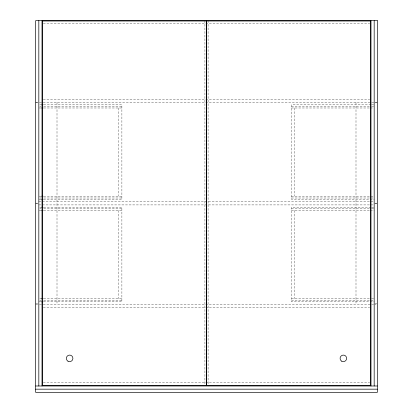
<?xml version="1.0" encoding="UTF-8"?>
<svg xmlns="http://www.w3.org/2000/svg" width="413" height="413" viewBox="0 0 413 413"><rect width="100%" height="100%" fill="white"/><g stroke="black" fill="none" stroke-linecap="round" stroke-linejoin="round"><path stroke-width="0.31" stroke-dasharray="2.06 1.55" d="M43.298 23.83L369.702 23.83M43.293 99.259L369.707 99.259M35.647 102.445L38.192 102.445M39.452 102.445L42.585 102.445M43.215 102.445L377.353 102.445M35.647 102.806L38.192 102.806M374.808 102.806L377.353 102.806M39.829 104.804L41.114 104.804M43.675 104.804L121.892 104.804L121.892 199.365L43.675 199.365M370.967 104.804L291.475 104.804L291.475 199.365L374.173 199.365M371.607 104.804L374.173 104.804M39.829 106.167L41.114 106.167M43.675 106.167L121.892 106.167M291.475 106.167L370.967 106.167M371.607 106.167L374.173 106.167M39.189 107.984L41.114 107.984M43.675 107.984L121.892 107.984M291.475 107.984L369.687 107.984M370.327 107.984L373.538 107.984M39.189 196.185L41.114 196.185M43.675 196.185L121.892 196.185M291.475 196.185L374.173 196.185M39.829 198.003L41.114 198.003M43.675 198.003L121.892 198.003M291.475 198.003L374.173 198.003M39.189 199.365L41.114 199.365M38.827 201.73L374.173 201.73M35.647 203.139L38.192 203.139M374.808 203.139L377.353 203.139M35.647 203.501L38.192 203.501M374.808 203.501L377.353 203.501M38.827 204.91L374.173 204.91M39.829 207.274L41.114 207.274M43.675 207.274L121.892 207.274L121.892 301.836L43.675 301.836M370.967 207.274L291.475 207.274L291.475 301.836L374.173 301.836M371.607 207.274L374.173 207.274M39.829 208.637L41.114 208.637M43.675 208.637L121.892 208.637M291.475 208.637L370.967 208.637M371.607 208.637L374.173 208.637M39.189 210.454L42.369 210.454M43.675 210.454L121.892 210.454M291.475 210.454L369.687 210.454M370.327 210.454L374.173 210.454M39.824 298.651L42.369 298.651M43.675 298.651L121.892 298.651M291.475 298.651L370.967 298.651M371.607 298.651L374.173 298.651M39.829 300.468L41.114 300.468M43.675 300.468L121.892 300.468M291.475 300.468L374.173 300.468M39.189 301.836L41.114 301.836M35.647 303.834L38.192 303.834M374.808 303.834L377.353 303.834M35.647 304.195L38.192 304.195M39.452 304.195L42.585 304.195M43.215 304.195L373.548 304.195M374.808 304.195L376.083 304.195M43.293 307.375L369.707 307.375M43.298 382.81L369.702 382.81M355.996 102.445L355.996 304.195M294.655 107.984L294.655 196.185M294.655 210.454L294.655 298.651M208.09 20.65L208.09 385.99M204.91 20.65L204.91 384.715M118.712 107.984L118.712 196.185M118.712 210.454L118.712 298.651M57.004 102.445L57.004 304.195"/><path stroke-width="0.62" d="M41.754 104.804L43.035 104.804M41.754 107.984L43.035 107.984M41.754 196.185L43.035 196.185M41.754 199.365L43.035 199.365M41.754 207.274L43.035 207.274M41.754 210.454L43.035 210.454M41.754 298.651L43.035 298.651M41.754 301.836L43.035 301.836M35.647 385.99L377.353 385.99M35.647 389.17L377.353 389.17M374.173 20.65L374.173 385.99M370.993 20.65L370.993 385.99M42.007 20.65L42.007 385.99M38.827 20.65L38.827 385.99M377.353 20.65L35.647 20.65L35.647 392.35L377.353 392.35L377.353 20.65M206.319 21.011L42.369 21.011L42.369 385.623L206.319 385.623L206.319 21.011M370.631 21.011L206.681 21.011L206.681 385.623L370.631 385.623L370.631 21.011M341.727 361.199A3.273 3.273 0 0 0 346.641 358.36A3.273 3.273 0 0 0 341.727 355.526A3.273 3.273 0 0 0 341.727 361.199M67.995 361.199A3.273 3.273 0 0 0 72.91 358.36A3.273 3.273 0 0 0 67.995 355.526A3.273 3.273 0 0 0 67.995 361.199"/></g></svg>
